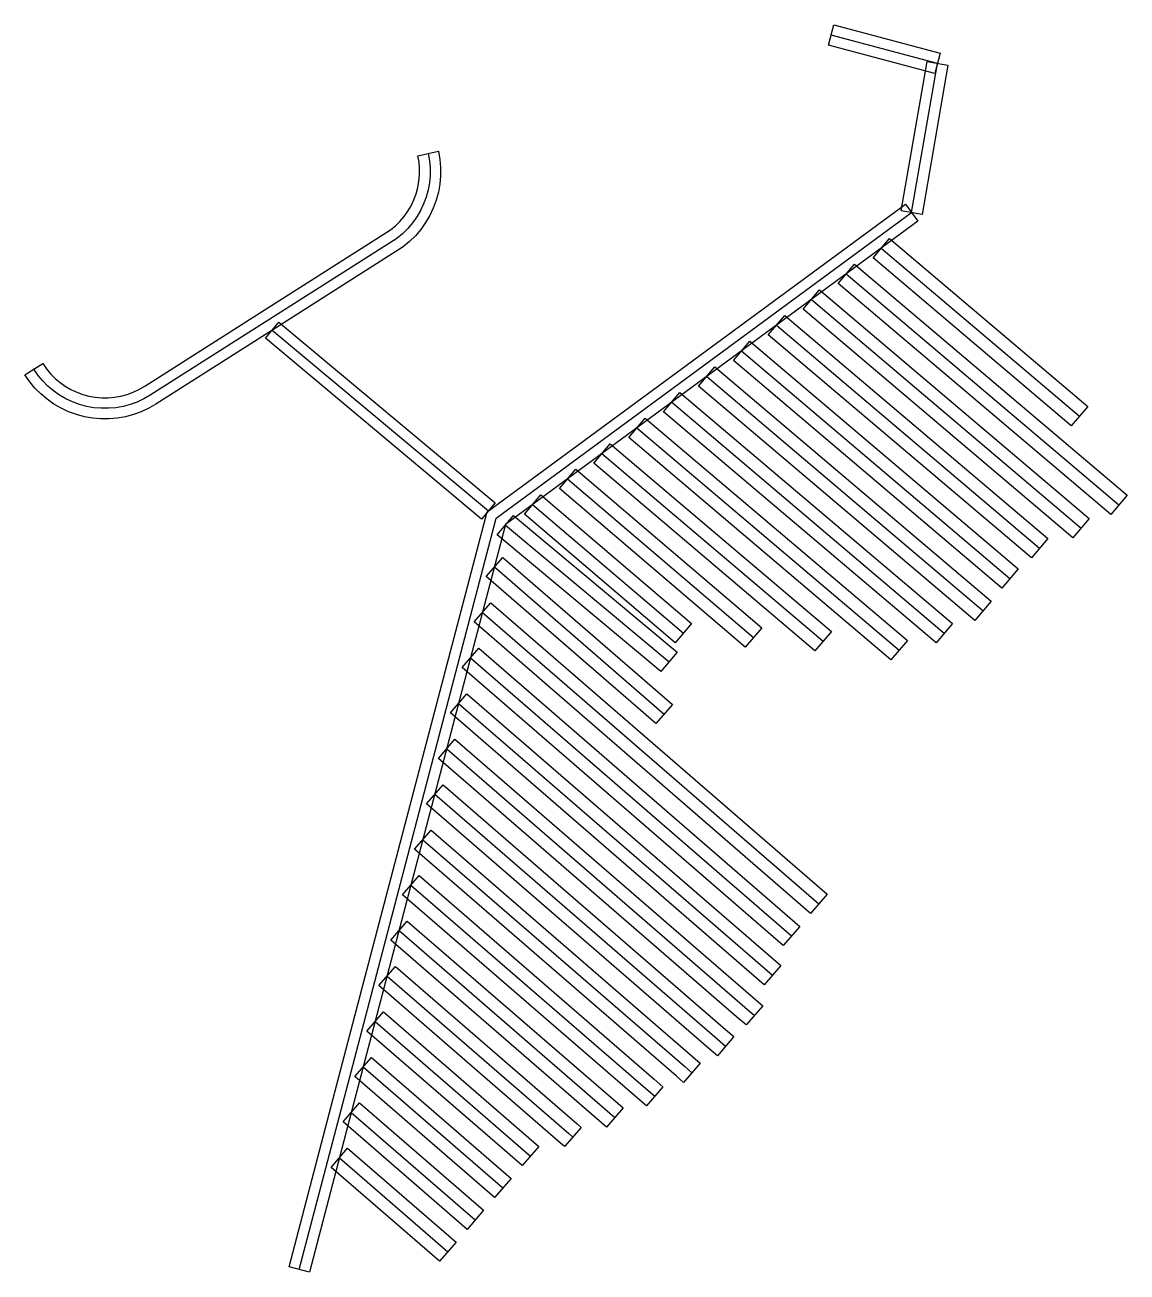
# Model space of a CAD drawing. Extents: x 729936 to 730197, y 4208214 to 4208509.
import ezdxf

# ---------------------------------------------------------------- set-up
doc = ezdxf.new("R2010")
doc.units = 0
doc.header["$MEASUREMENT"] = 0
doc.layers.add('1', color=7, linetype='Continuous')
doc.layers.add('INIT_COORD', color=5, linetype='Continuous')

msp = doc.modelspace()

# ---------------------------------------------------------------- linework, layer by layer
at = {"layer": '1', "color": 7}
for points in [[(730151.627687, 4208497.945147, 1490.275715), (730126.409742, 4208504.653075, 1491.058561), (730127.69504, 4208509.485053, 1491.058561), (730152.912985, 4208502.777125, 1490.275715), (730151.627687, 4208497.945147, 1490.275715)], [(730152.270336, 4208500.361136, 1490.275715), (730127.052391, 4208507.069064, 1491.058561)], [(730143.649611, 4208465.397669, 1489.048334), (730149.807337, 4208500.789664, 1490.275715), (730154.733335, 4208499.932607, 1490.275715), (730148.575609, 4208464.540612, 1489.048334), (730143.649611, 4208465.397669, 1489.048334)], [(730146.11261, 4208464.969141, 1489.048334), (730152.270336, 4208500.361136, 1490.275715)], [(730033.899734, 4208479.540352, 1475.193495), (730034.230577, 4208477.605352, 1475.402868), (730034.391515, 4208475.64888, 1475.612241), (730034.381322, 4208473.685826, 1475.821614), (730034.200077, 4208471.731131, 1476.030987), (730033.849158, 4208469.79967, 1476.24036), (730033.331238, 4208467.906144, 1476.449733), (730032.650256, 4208466.064963, 1476.659106), (730031.811396, 4208464.290139, 1476.868479), (730030.821042, 4208462.595181, 1477.077852), (730029.686731, 4208460.992988, 1477.287226), (730028.417097, 4208459.495753, 1477.496599), (730027.021801, 4208458.114872, 1477.705972), (730025.473469, 4208456.829307, 1477.915345), (729996.091485, 4208438.150179, 1482.074339), (729996.091485, 4208438.150179, 1482.074339), (729966.797253, 4208419.526838, 1486.233333), (729965.143556, 4208418.574171, 1486.442706), (729963.363613, 4208417.74623, 1486.652079), (729961.518283, 4208417.076572, 1486.861452), (729959.621611, 4208416.570293, 1487.070825), (729957.688031, 4208416.231246, 1487.280198), (729955.732259, 4208416.062013, 1487.489571), (729953.76918, 4208416.063879, 1487.698944), (729951.813733, 4208416.236833, 1487.908317), (729949.880802, 4208416.579557, 1488.11769), (729947.985096, 4208417.089442, 1488.327063), (729946.141044, 4208417.762609, 1488.536436), (729944.362678, 4208418.593935, 1488.745809), (729942.663535, 4208419.577091, 1488.955182), (729941.056546, 4208420.704596, 1489.164556), (729939.55394, 4208421.96787, 1489.373929), (729938.167153, 4208423.357296, 1489.583302), (729936.90674, 4208424.862302, 1489.792675), (729935.782294, 4208426.471434, 1490.002048), (729940.005824, 4208429.156476, 1490.001596), (729940.880182, 4208427.905232, 1489.792223), (729941.860266, 4208426.734955, 1489.582849), (729942.938617, 4208425.654551, 1489.373476), (729944.107027, 4208424.672243, 1489.164103), (729945.356606, 4208423.795506, 1488.95473), (729946.677842, 4208423.031014, 1488.745357), (729948.06068, 4208422.384584, 1488.535984), (729949.494596, 4208421.861137, 1488.326611), (729950.968677, 4208421.464655, 1488.117238), (729952.471705, 4208421.198156, 1487.907865), (729953.99224, 4208421.06367, 1487.698492), (729955.51871, 4208421.062218, 1487.489119), (729957.039498, 4208421.193812, 1487.279746), (729958.543029, 4208421.457451, 1487.070373), (729960.017862, 4208421.851129, 1486.861), (729961.452771, 4208422.371848, 1486.651642), (729962.836836, 4208423.015647, 1486.442706), (729964.206837, 4208423.80488, 1486.233551), (729993.408998, 4208442.369689, 1482.074339), (729993.408998, 4208442.369689, 1482.074339), (730022.523406, 4208460.87871, 1477.914688), (730023.659836, 4208461.822276, 1477.70552), (730024.744803, 4208462.896035, 1477.496146), (730025.732058, 4208464.060269, 1477.286773), (730026.614086, 4208465.306118, 1477.0774), (730027.384175, 4208466.6241, 1476.868027), (730028.036464, 4208468.004184, 1476.658654), (730028.565988, 4208469.435868, 1476.449281), (730028.968718, 4208470.908254, 1476.239908), (730029.241589, 4208472.410138, 1476.030535), (730029.382523, 4208473.930089, 1475.821162), (730029.390448, 4208475.456539, 1475.611789), (730029.265305, 4208476.977871, 1475.402416), (730029.008045, 4208478.482507, 1475.193043), (730033.899734, 4208479.540352, 1475.193495)], [(730031.453889, 4208479.01143, 1475.193495), (730031.747941, 4208477.291612, 1475.402868), (730031.890981, 4208475.552709, 1475.612241), (730031.881922, 4208473.807957, 1475.821614), (730031.720833, 4208472.070634, 1476.030987), (730031.408938, 4208470.353962, 1476.24036), (730030.948613, 4208468.671006, 1476.449733), (730030.34336, 4208467.034574, 1476.659106), (730029.597785, 4208465.45712, 1476.868479), (730028.717564, 4208463.95065, 1477.077852), (730027.709395, 4208462.526629, 1477.287226), (730026.58095, 4208461.195894, 1477.496599), (730025.340818, 4208459.968574, 1477.705972), (730023.998438, 4208458.854009, 1477.915345), (729965.502045, 4208421.665859, 1486.233333), (729963.990196, 4208420.794909, 1486.442706), (729962.408192, 4208420.059039, 1486.652079), (729960.768073, 4208419.46385, 1486.861452), (729959.08232, 4208419.013872, 1487.070825), (729957.363765, 4208418.712529, 1487.280198), (729955.625485, 4208418.562115, 1487.489571), (729953.88071, 4208418.563775, 1487.698944), (729952.142719, 4208418.717495, 1487.908317), (729950.42474, 4208419.022106, 1488.11769), (729948.739846, 4208419.475289, 1488.327063), (729947.100862, 4208420.073597, 1488.536436), (729945.52026, 4208420.812474, 1488.745809), (729944.010071, 4208421.686299, 1488.955182), (729942.581787, 4208422.68842, 1489.164556), (729941.246278, 4208423.81121, 1489.373929), (729940.013709, 4208425.046126, 1489.583302), (729938.893461, 4208426.383767, 1489.792675), (729937.894059, 4208427.813955, 1490.002048)], [(729998.431107, 4208214.992239, 1490.519627), (730011.12409, 4208263.368163, 1489.080648), (730045.397395, 4208393.991735, 1485.220595), (730144.631302, 4208466.983025, 1489.048334), (730147.593918, 4208462.955257, 1489.048334), (730049.784805, 4208391.011973, 1485.247156), (730015.960384, 4208262.099205, 1489.080648), (730003.267401, 4208213.723282, 1490.519627), (729998.431107, 4208214.992239, 1490.519627)], [(730000.849254, 4208214.35776, 1490.519627), (730013.542237, 4208262.733684, 1489.080648), (730047.5911, 4208392.501854, 1485.220595), (730146.11261, 4208464.969141, 1489.048334)], [(730140.838905, 4208458.847826, 1488.708052), (730187.876885, 4208418.966399, 1490.558131), (730183.996695, 4208414.389925, 1490.558131), (730136.958715, 4208454.271352, 1488.708052), (730140.838905, 4208458.847826, 1488.708052)], [(730138.89881, 4208456.559589, 1488.708052), (730185.93679, 4208416.678162, 1490.558131)], [(730132.558906, 4208452.757504, 1488.384017), (730197.216666, 4208397.937435, 1490.927101), (730193.336492, 4208393.360947, 1490.927101), (730128.678732, 4208448.181016, 1488.384017), (730132.558906, 4208452.757504, 1488.384017)], [(730130.618819, 4208450.46926, 1488.384017), (730195.276579, 4208395.649191, 1490.927101)], [(730124.278916, 4208446.667174, 1488.059981), (730188.264646, 4208392.416875, 1490.576634), (730184.38447, 4208387.840387, 1490.576634), (730120.39874, 4208442.090686, 1488.059981), (730124.278916, 4208446.667174, 1488.059981)], [(730122.338828, 4208444.37893, 1488.059981), (730186.324558, 4208390.128631, 1490.576634)], [(729996.021183, 4208439.005091, 1482.317743), (730047.322066, 4208396.147045, 1485.244376), (730044.11641, 4208392.309889, 1485.244376), (729992.815526, 4208435.167935, 1482.317743), (729996.021183, 4208439.005091, 1482.317743)], [(730115.998903, 4208440.576862, 1487.735945), (730178.404202, 4208387.667555, 1490.190418), (730174.52407, 4208383.091031, 1490.190418), (730112.118771, 4208436.000338, 1487.735945), (730115.998903, 4208440.576862, 1487.735945)], [(729994.418355, 4208437.086513, 1482.317743), (730045.719238, 4208394.228467, 1485.244376)], [(730114.058837, 4208438.2886, 1487.735945), (730176.464136, 4208385.379293, 1490.190418)], [(730107.718912, 4208434.486532, 1487.41191), (730171.375116, 4208380.516666, 1489.915582), (730167.494984, 4208375.940142, 1489.915582), (730103.83878, 4208429.910008, 1487.41191), (730107.718912, 4208434.486532, 1487.41191)], [(730105.778846, 4208432.19827, 1487.41191), (730169.43505, 4208378.228404, 1489.915582)], [(730099.43892, 4208428.396202, 1487.087874), (730165.018922, 4208372.795276, 1489.667211), (730161.13879, 4208368.218752, 1489.667211), (730095.558788, 4208423.819678, 1487.087874), (730099.43892, 4208428.396202, 1487.087874)], [(730097.498854, 4208426.10794, 1487.087874), (730163.078856, 4208370.507014, 1489.667211)], [(730091.15895, 4208422.305855, 1486.763838), (730155.805873, 4208367.494974, 1489.306497), (730151.925699, 4208362.918486, 1489.306497), (730087.278776, 4208417.729367, 1486.763838), (730091.15895, 4208422.305855, 1486.763838)], [(730089.218863, 4208420.017611, 1486.763838), (730153.865786, 4208365.20673, 1489.306497)], [(730082.87896, 4208416.215524, 1486.439803), (730145.09484, 4208363.465763, 1488.886845), (730141.214664, 4208358.889277, 1488.886845), (730078.998784, 4208411.639038, 1486.439803), (730082.87896, 4208416.215524, 1486.439803)], [(730080.938872, 4208413.927281, 1486.439803), (730143.154752, 4208361.17752, 1488.886845)], [(730074.598973, 4208410.125191, 1486.115767), (730127.070423, 4208365.637085, 1488.17955), (730123.190239, 4208361.060605, 1488.17955), (730070.718789, 4208405.548711, 1486.115767), (730074.598973, 4208410.125191, 1486.115767)], [(730072.658881, 4208407.836951, 1486.115767), (730125.130331, 4208363.348845, 1488.17955)], [(730066.440275, 4208404.112902, 1485.796202), (730110.542509, 4208366.486318, 1487.535366), (730106.648231, 4208361.921824, 1487.535366), (730062.545997, 4208399.548408, 1485.796202), (730066.440275, 4208404.112902, 1485.796202)], [(730064.493136, 4208401.830655, 1485.796202), (730108.59537, 4208364.204071, 1487.535366)], [(730058.166323, 4208398.027003, 1485.472403), (730093.910056, 4208367.531415, 1486.881954), (730090.015764, 4208362.966933, 1486.881954), (730054.272031, 4208393.462521, 1485.472403), (730058.166323, 4208398.027003, 1485.472403)], [(730056.219177, 4208395.744762, 1485.472403), (730091.96291, 4208365.249174, 1486.881954)], [(730051.669354, 4208393.167346, 1485.225), (730090.492524, 4208360.740422, 1486.742521), (730086.64622, 4208356.13543, 1486.742521), (730047.82305, 4208388.562354, 1485.225), (730051.669354, 4208393.167346, 1485.225)], [(730049.746202, 4208390.86485, 1485.225), (730088.569372, 4208358.437926, 1486.742521)], [(730049.105052, 4208383.204107, 1485.522292), (730089.390992, 4208348.316499, 1487.121071), (730085.463136, 4208343.780867, 1487.121071), (730045.177196, 4208378.668475, 1485.522292), (730049.105052, 4208383.204107, 1485.522292)], [(730047.141124, 4208380.936291, 1485.522292), (730087.427064, 4208346.048683, 1487.121071)], [(730046.276748, 4208372.424569, 1485.845065), (730126.064135, 4208303.325956, 1489.011542), (730122.136189, 4208298.790402, 1489.011542), (730042.348802, 4208367.889015, 1485.845065), (730046.276748, 4208372.424569, 1485.845065)], [(730044.312775, 4208370.156792, 1485.845065), (730124.100162, 4208301.058179, 1489.011542)], [(730043.448396, 4208361.645072, 1486.167837), (730119.591152, 4208295.702963, 1489.189669), (730115.663212, 4208291.167405, 1489.189669), (730039.520456, 4208357.109514, 1486.167837), (730043.448396, 4208361.645072, 1486.167837)], [(730041.484426, 4208359.377293, 1486.167837), (730117.627182, 4208293.435184, 1489.189669)], [(730040.620046, 4208350.865574, 1486.490609), (730115.048712, 4208286.407986, 1489.444414), (730111.120774, 4208281.872426, 1489.444414), (730036.692108, 4208346.330014, 1486.490609), (730040.620046, 4208350.865574, 1486.490609)], [(730038.656077, 4208348.597794, 1486.490609), (730113.084743, 4208284.140206, 1489.444414)], [(730037.791695, 4208340.086077, 1486.813381), (730108.528977, 4208278.825484, 1489.620686), (730110.784262, 4208276.87234, 1489.71019), (730106.856328, 4208272.336776, 1489.71019), (730104.601043, 4208274.28992, 1489.620686), (730033.863761, 4208335.550513, 1486.813381), (730037.791695, 4208340.086077, 1486.813381)], [(730035.827728, 4208337.818295, 1486.813381), (730106.56501, 4208276.557702, 1489.620686), (730108.820295, 4208274.604558, 1489.71019)], [(730034.963343, 4208329.30658, 1487.136153), (730101.966989, 4208271.279576, 1489.79528), (730103.964072, 4208269.550047, 1489.874537), (730100.036144, 4208265.014479, 1489.874537), (730098.039061, 4208266.744008, 1489.79528), (730031.035415, 4208324.771012, 1487.136153), (730034.963343, 4208329.30658, 1487.136153)], [(730032.999379, 4208327.038796, 1487.136153), (730100.003025, 4208269.011792, 1489.79528), (730102.000108, 4208267.282263, 1489.874537)], [(730032.134989, 4208318.527085, 1487.458925), (730094.19464, 4208264.781925, 1489.921839), (730095.966768, 4208263.247221, 1489.992169), (730092.03885, 4208258.711643, 1489.992169), (730090.266722, 4208260.246349, 1489.921839), (730028.207071, 4208313.991509, 1487.458925), (730032.134989, 4208318.527085, 1487.458925)], [(730030.17103, 4208316.259297, 1487.458925), (730092.230681, 4208262.514137, 1489.921839), (730094.002809, 4208260.979432, 1489.992169)], [(730029.306634, 4208307.747592, 1487.781697), (730085.010651, 4208259.506854, 1489.992375), (730087.129813, 4208257.671619, 1490.076476), (730083.201907, 4208253.136031, 1490.076476), (730081.082745, 4208254.971266, 1489.992375), (730025.378728, 4208303.212004, 1487.781697), (730029.306634, 4208307.747592, 1487.781697)], [(730027.342681, 4208305.479798, 1487.781697), (730083.046698, 4208257.23906, 1489.992375), (730085.16586, 4208255.403825, 1490.076476)], [(730026.478277, 4208296.968099, 1488.104469), (730076.483849, 4208253.662611, 1490.088992), (730077.673046, 4208252.632753, 1490.136186), (730073.745158, 4208248.097149, 1490.136186), (730072.555959, 4208249.127011, 1490.088992), (730022.550387, 4208292.432499, 1488.104469), (730026.478277, 4208296.968099, 1488.104469)], [(730024.514332, 4208294.700299, 1488.104469), (730074.519904, 4208251.394811, 1490.088992), (730075.709102, 4208250.364951, 1490.136186)], [(730023.649917, 4208286.188611, 1488.427241), (730066.770623, 4208248.845897, 1490.138523), (730067.736648, 4208248.009315, 1490.176861), (730063.808782, 4208243.473693, 1490.176861), (730062.842755, 4208244.310275, 1490.138523), (730019.722049, 4208281.652989, 1488.427241), (730023.649917, 4208286.188611, 1488.427241)], [(730021.685983, 4208283.9208, 1488.427241), (730064.806689, 4208246.578086, 1490.138523), (730065.772715, 4208245.741504, 1490.176861)], [(730020.821553, 4208275.409124, 1488.750013), (730057.674666, 4208243.494582, 1490.212552), (730053.746828, 4208238.958936, 1490.212552), (730016.893715, 4208270.873478, 1488.750013), (730020.821553, 4208275.409124, 1488.750013)], [(730018.857634, 4208273.141301, 1488.750013), (730055.710747, 4208241.226759, 1490.212552)], [(730017.993265, 4208264.629857, 1488.897574), (730051.128136, 4208235.935287, 1490.212552), (730047.200298, 4208231.39964, 1490.212552), (730014.065427, 4208260.094211, 1488.897574), (730017.993265, 4208264.629857, 1488.897574)], [(730016.029346, 4208262.362034, 1488.897574), (730049.164217, 4208233.667464, 1490.212552)], [(730015.164977, 4208253.85059, 1489.045135), (730044.581607, 4208228.375991, 1490.212552), (730040.653768, 4208223.840345, 1490.212552), (730011.237139, 4208249.314944, 1489.045135), (730015.164977, 4208253.85059, 1489.045135)], [(730013.201058, 4208251.582767, 1489.045135), (730042.617687, 4208226.108168, 1490.212552)], [(730012.336689, 4208243.071323, 1489.192695), (730038.035077, 4208220.816696, 1490.212552), (730034.107239, 4208216.281049, 1490.212552), (730008.40885, 4208238.535677, 1489.192695), (730012.336689, 4208243.071323, 1489.192695)], [(730010.372769, 4208240.8035, 1489.192695), (730036.071158, 4208218.548873, 1490.212552)]]:
    msp.add_polyline3d(points, dxfattribs=at)
at = {"layer": 'INIT_COORD', "linetype": 'ByBlock'}
msp.add_point((729937.894059, 4208427.813955, 1490.002048), dxfattribs=at)

doc.saveas('drawing.dxf')
